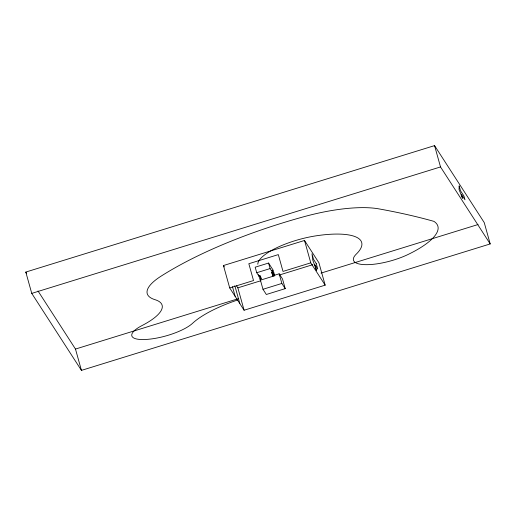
<?xml version="1.0" encoding="UTF-8"?>
<svg xmlns="http://www.w3.org/2000/svg" width="516" height="516" viewBox="0 0 516 516"><rect width="100%" height="100%" fill="white"/><g stroke="black" fill="none" stroke-linecap="round" stroke-linejoin="round"><path stroke-width="0.77" d="M25.8 272.067L434.562 145.615L484.247 222.609L490.2 243.933L81.438 370.385L31.753 293.391L25.8 272.067L26.671 273.416M31.753 293.391L440.516 166.939L490.2 243.933M223.447 265.54L304.517 240.462L318.914 262.773L325.164 285.155L244.094 310.232L229.697 287.922L223.447 265.54L224.318 266.888M261.341 279.878L274.725 275.738L273.177 270.203L268.565 263.05L255.175 267.191L256.723 272.725L258.832 275.995L260.251 279.762L260.199 278.924M256.723 272.725L270.107 268.584L274.725 275.738M258.755 275.75L259.916 275.66C262.618 280.736 260.793 279.846 259.896 275.628M272.977 275.325L273.022 276.118L271.661 272.519L272.48 272.261L272.119 270.216L273.848 275.866L272.48 272.261M260.928 277.227L259.606 275.757M229.697 287.922L253.524 280.549L248.828 263.728L278.317 254.607L283.013 271.422L310.767 262.844L325.164 285.155M273.886 275.441L279.169 273.809L282.523 279.001L285.219 288.644L266.333 294.488L262.979 289.289L260.283 279.646M236.541 285.825L237.85 287.851L260.793 280.756M279.15 275.08L312.799 264.669M262.979 289.289L281.865 283.445L285.219 288.644M38.003 290.972L75.484 349.061L238.682 298.577M321.049 273.093L478.087 224.518M271.661 272.519L272.661 274.067M234.399 285.864L235.244 287.18L239.843 303.647M434.562 145.615L440.516 166.939M304.517 240.462L310.767 262.844M279.169 273.809L281.865 283.445M268.565 263.05L270.107 268.584M237.85 287.851L244.094 310.232M232.464 286.69L235.18 296.416M75.484 349.061L81.438 370.385M258.813 275.963L258.477 274.635M237.515 300.028A71.002 21.233 -15.6 0 0 192.661 323.222A33.837 10.12 -15.6 0 1 140.171 339.463A29.218 8.74 -15.6 0 1 142.003 325.577A57.74 17.267 -15.6 0 0 154.961 299.661A62.384 18.653 -15.6 0 1 161.018 276.195A212.024 63.404 -15.6 0 1 303.653 216.778A88.771 26.548 -15.6 0 1 378.718 208.851A1043.791 312.135 -15.6 0 1 433.885 221.351A74.839 22.382 -15.6 0 1 408.143 254.446A35.765 10.694 -15.6 0 1 366.141 264.676A35.765 10.694 -15.6 0 1 356.311 254.078A67.519 20.189 -15.6 0 0 315.96 235.844A46.427 13.88 -15.6 0 0 257.806 264.269M459.163 185.973L459.04 189.488L462.53 198.325L461.381 194.197L465.006 199.815L463.968 196.112L460.491 190.72L459.163 185.973M316.218 263.502L313.541 259.361L311.986 253.788L312.799 260.135L316.534 270.558L314.876 264.618L317.74 269.055L316.218 263.502"/></g></svg>
